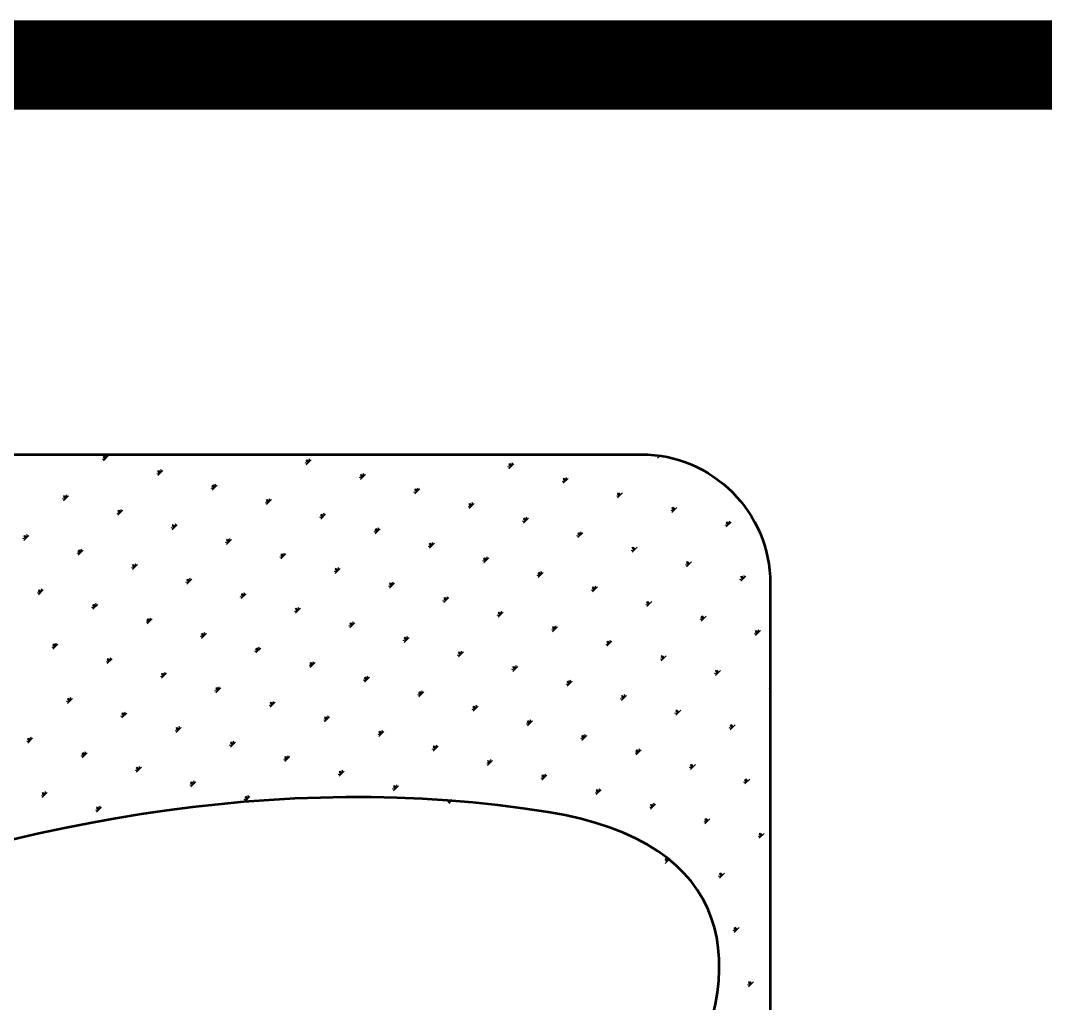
# Model space of a CAD drawing. Extents: x 54907 to 703237, y -798661 to -546661.
# Drawn here: x 250420 to 252142, y -675738 to -674086 of the extents above; entities that cross this region are included whole.
import ezdxf

# ---------------------------------------------------------------- set-up
doc = ezdxf.new("R2010")
doc.units = 0
doc.header["$LTSCALE"] = 1000
doc.header["$MEASUREMENT"] = 0
doc.layers.add('PUB_TITLE', color=4, linetype='Continuous')

msp = doc.modelspace()

# ---------------------------------------------------------------- linework, layer by layer
at = {"layer": 'PUB_TITLE', "color": 4}
for p, q in [((250561.5, -674824.5), (250557.8, -674823.5)), ((250562.5, -674823.4), (250559.2, -674820.1)), ((250563.5, -674822.4), (250559.4, -674818.2)), ((250559.4, -674826.6), (250567.7, -674818.2)), ((250564.6, -674821.3), (250561.2, -674818)), ((250565.6, -674820.3), (250564.7, -674816.6)), ((250902.1, -674831), (250898.5, -674830)), ((250903.2, -674830), (250899.8, -674826.6)), ((250904.2, -674828.9), (250900, -674824.8)), ((250900, -674833.1), (250908.4, -674824.8)), ((250905.2, -674827.9), (250901.9, -674824.6)), ((250906.3, -674826.9), (250905.3, -674823.2)), ((251243.8, -674836.5), (251240.5, -674833.2)), ((251244.9, -674835.5), (251240.7, -674831.3)), ((251240.7, -674839.7), (251249, -674831.3)), ((251245.9, -674834.4), (251242.6, -674831.1)), ((251247, -674833.4), (251246, -674829.8)), ((251490.1, -674821.8), (251494.1, -674817.7)), ((251493.2, -674818.6), (251492, -674817.4)), ((250652.7, -674848.9), (250649.1, -674848)), ((250653.8, -674847.9), (250650.4, -674844.5)), ((250654.8, -674846.8), (250650.6, -674842.7)), ((250650.6, -674851), (250659, -674842.7)), ((250655.9, -674845.8), (250652.5, -674842.5)), ((250656.9, -674844.8), (250655.9, -674841.1)), ((250995.5, -674853.4), (250991.3, -674849.2)), ((250991.3, -674857.6), (250999.7, -674849.2)), ((250996.5, -674852.4), (250993.2, -674849)), ((250997.6, -674851.3), (250996.6, -674847.7)), ((251242.8, -674837.6), (251239.1, -674836.6)), ((250746.1, -674871.3), (250741.9, -674867.1)), ((250741.9, -674875.5), (250750.3, -674867.1)), ((250747.1, -674870.3), (250743.8, -674866.9)), ((250748.2, -674869.2), (250747.2, -674865.6)), ((250993.4, -674855.5), (250989.7, -674854.5)), ((250994.4, -674854.4), (250991.1, -674851.1)), ((251334.1, -674862), (251330.4, -674861.1)), ((251335.1, -674861), (251331.8, -674857.7)), ((251336.1, -674860), (251332, -674855.8)), ((251332, -674864.1), (251340.3, -674855.8)), ((251337.2, -674858.9), (251333.8, -674855.6)), ((251338.2, -674857.9), (251337.3, -674854.2)), ((250496.7, -674889.2), (250492.5, -674885)), ((250492.5, -674893.4), (250500.9, -674885)), ((250497.8, -674888.2), (250494.4, -674884.8)), ((250498.8, -674887.1), (250497.8, -674883.5)), ((250744, -674873.4), (250740.4, -674872.4)), ((250745.1, -674872.3), (250741.7, -674869)), ((251084.7, -674879.9), (251081, -674879)), ((251085.7, -674878.9), (251082.4, -674875.6)), ((251086.8, -674877.9), (251082.6, -674873.7)), ((251082.6, -674882), (251090.9, -674873.7)), ((251087.8, -674876.8), (251084.5, -674873.5)), ((251088.9, -674875.8), (251087.9, -674872.1)), ((251426.4, -674885.5), (251423, -674882.1)), ((251427.4, -674884.4), (251423.2, -674880.2)), ((251423.2, -674888.6), (251431.6, -674880.2)), ((251428.5, -674883.4), (251425.1, -674880)), ((250494.6, -674891.3), (250491, -674890.3)), ((250495.7, -674890.3), (250492.3, -674886.9)), ((250835.3, -674897.8), (250831.6, -674896.9)), ((250836.3, -674896.8), (250833, -674893.5)), ((250837.4, -674895.8), (250833.2, -674891.6)), ((250833.2, -674899.9), (250841.6, -674891.6)), ((250838.4, -674894.7), (250835.1, -674891.4)), ((250839.5, -674893.7), (250838.5, -674890)), ((251177, -674903.4), (251173.7, -674900)), ((251178, -674902.3), (251173.9, -674898.1)), ((251173.9, -674906.5), (251182.2, -674898.1)), ((251179.1, -674901.3), (251175.7, -674897.9)), ((251180.1, -674900.2), (251179.2, -674896.6)), ((251425.3, -674886.5), (251421.7, -674885.5)), ((250585.9, -674915.8), (250582.3, -674914.8)), ((250587, -674914.7), (250583.6, -674911.4)), ((250588, -674913.7), (250583.8, -674909.5)), ((250583.8, -674917.8), (250592.2, -674909.5)), ((250589, -674912.6), (250585.7, -674909.3)), ((250590.1, -674911.6), (250589.1, -674907.9)), ((250927.6, -674921.3), (250924.3, -674917.9)), ((250928.7, -674920.2), (250924.5, -674916)), ((250924.5, -674924.4), (250932.8, -674916)), ((250929.7, -674919.2), (250926.4, -674915.8)), ((250930.7, -674918.1), (250929.8, -674914.5)), ((251176, -674904.4), (251172.3, -674903.4)), ((251516.6, -674911), (251513, -674910)), ((251517.7, -674909.9), (251514.3, -674906.6)), ((251518.7, -674908.9), (251514.5, -674904.7)), ((251514.5, -674913), (251522.9, -674904.7)), ((251519.7, -674907.8), (251516.4, -674904.5)), ((250678.2, -674939.2), (250674.9, -674935.8)), ((250679.3, -674938.1), (250675.1, -674933.9)), ((250675.1, -674942.3), (250683.5, -674933.9)), ((250680.3, -674937.1), (250677, -674933.7)), ((250681.4, -674936), (250680.4, -674932.4)), ((250926.6, -674922.3), (250922.9, -674921.3)), ((251267.2, -674928.9), (251263.6, -674927.9)), ((251268.3, -674927.8), (251264.9, -674924.5)), ((251269.3, -674926.8), (251265.1, -674922.6)), ((251265.1, -674930.9), (251273.5, -674922.6)), ((251270.4, -674925.7), (251267, -674922.4)), ((251271.4, -674924.7), (251270.4, -674921)), ((251607.9, -674935.4), (251604.2, -674934.4)), ((251608.9, -674934.4), (251605.6, -674931)), ((251610, -674933.3), (251605.8, -674929.2)), ((251605.8, -674937.5), (251614.2, -674929.2)), ((251611, -674932.3), (251607.7, -674928.9)), ((251612.1, -674931.2), (251611.1, -674927.6)), ((250428.9, -674957.1), (250425.5, -674953.7)), ((250429.9, -674956), (250425.7, -674951.9)), ((250425.7, -674960.2), (250434.1, -674951.9)), ((250430.9, -674955), (250427.6, -674951.6)), ((250432, -674953.9), (250431, -674950.3)), ((250677.2, -674940.2), (250673.5, -674939.2)), ((251017.9, -674946.8), (251014.2, -674945.8)), ((251018.9, -674945.7), (251015.6, -674942.4)), ((251019.9, -674944.7), (251015.8, -674940.5)), ((251015.8, -674948.9), (251024.1, -674940.5)), ((251021, -674943.6), (251017.6, -674940.3)), ((251022, -674942.6), (251021.1, -674938.9)), ((251358.5, -674953.3), (251354.9, -674952.3)), ((251359.6, -674952.3), (251356.2, -674948.9)), ((251360.6, -674951.2), (251356.4, -674947.1)), ((251356.4, -674955.4), (251364.8, -674947.1)), ((251361.6, -674950.2), (251358.3, -674946.8)), ((251362.7, -674949.1), (251361.7, -674945.5)), ((250427.8, -674958.1), (250424.2, -674957.1)), ((250768.5, -674964.7), (250764.8, -674963.7)), ((250769.5, -674963.6), (250766.2, -674960.3)), ((250770.6, -674962.6), (250766.4, -674958.4)), ((250766.4, -674966.8), (250774.7, -674958.4)), ((250771.6, -674961.5), (250768.3, -674958.2)), ((250772.6, -674960.5), (250771.7, -674956.8)), ((251109.1, -674971.2), (251105.5, -674970.2)), ((251110.2, -674970.2), (251106.8, -674966.8)), ((251111.2, -674969.1), (251107, -674965)), ((251107, -674973.3), (251115.4, -674965)), ((251112.3, -674968.1), (251108.9, -674964.8)), ((251113.3, -674967), (251112.3, -674963.4)), ((251452.9, -674974.6), (251449.6, -674971.3)), ((250519.1, -674982.6), (250515.4, -674981.6)), ((250520.1, -674981.5), (250516.8, -674978.2)), ((250521.2, -674980.5), (250517, -674976.3)), ((250517, -674984.7), (250525.4, -674976.3)), ((250522.2, -674979.4), (250518.9, -674976.1)), ((250523.3, -674978.4), (250522.3, -674974.7)), ((250859.8, -674989.1), (250856.1, -674988.2)), ((250860.8, -674988.1), (250857.5, -674984.7)), ((250861.8, -674987), (250857.7, -674982.9)), ((250857.7, -674991.2), (250866, -674982.9)), ((250862.9, -674986), (250859.5, -674982.7)), ((250863.9, -674985), (250862.9, -674981.3)), ((251204.6, -674991.5), (251203.6, -674987.9)), ((251449.8, -674977.8), (251446.1, -674976.8)), ((251450.8, -674976.7), (251447.5, -674973.4)), ((251451.9, -674975.7), (251447.7, -674971.5)), ((251447.7, -674979.9), (251456.1, -674971.5)), ((250611.4, -675006), (250608.1, -675002.6)), ((250612.5, -675004.9), (250608.3, -675000.8)), ((250608.3, -675009.1), (250616.6, -675000.8)), ((250613.5, -675003.9), (250610.2, -675000.6)), ((250614.5, -675002.9), (250613.6, -674999.2)), ((251200.4, -674995.7), (251196.8, -674994.7)), ((251201.5, -674994.6), (251198.1, -674991.3)), ((251202.5, -674993.6), (251198.3, -674989.4)), ((251198.3, -674997.8), (251206.7, -674989.4)), ((251203.5, -674992.6), (251200.2, -674989.2)), ((251541.1, -675002.2), (251537.4, -675001.3)), ((251542.1, -675001.2), (251538.8, -674997.9)), ((251543.2, -675000.1), (251539, -674996)), ((251539, -675004.3), (251547.3, -674996)), ((251544.2, -674999.1), (251540.9, -674995.8)), ((250610.4, -675007), (250606.7, -675006.1)), ((250951, -675013.6), (250947.4, -675012.6)), ((250952.1, -675012.5), (250948.7, -675009.2)), ((250953.1, -675011.5), (250948.9, -675007.3)), ((250948.9, -675015.7), (250957.3, -675007.3)), ((250954.2, -675010.5), (250950.8, -675007.1)), ((250955.2, -675009.4), (250954.2, -675005.8)), ((251291.7, -675020.1), (251288, -675019.2)), ((251292.7, -675019.1), (251289.4, -675015.8)), ((251293.8, -675018.1), (251289.6, -675013.9)), ((251289.6, -675022.2), (251298, -675013.9)), ((251294.8, -675017), (251291.5, -675013.7)), ((251295.9, -675016), (251294.9, -675012.3)), ((251633.4, -675025.7), (251630.1, -675022.3)), ((251634.4, -675024.6), (251630.3, -675020.4)), ((251630.3, -675028.8), (251638.6, -675020.4)), ((251635.5, -675023.6), (251632.1, -675020.2)), ((251636.5, -675022.5), (251635.6, -675018.9)), ((250701.6, -675031.5), (250698, -675030.5)), ((250702.7, -675030.4), (250699.4, -675027.1)), ((250703.7, -675029.4), (250699.6, -675025.2)), ((250699.6, -675033.6), (250707.9, -675025.2)), ((250704.8, -675028.4), (250701.4, -675025)), ((250705.8, -675027.3), (250704.8, -675023.7)), ((251042.3, -675038), (251038.7, -675037.1)), ((251043.4, -675037), (251040, -675033.7)), ((251044.4, -675036), (251040.2, -675031.8)), ((251040.2, -675040.1), (251048.6, -675031.8)), ((251045.4, -675034.9), (251042.1, -675031.6)), ((251046.5, -675033.9), (251045.5, -675030.2)), ((251385.1, -675042.5), (251380.9, -675038.3)), ((251380.9, -675046.7), (251389.2, -675038.3)), ((251386.1, -675041.5), (251382.8, -675038.1)), ((251387.1, -675040.4), (251386.2, -675036.8)), ((251632.4, -675026.7), (251628.7, -675025.7)), ((250452.3, -675049.4), (250448.6, -675048.4)), ((250453.3, -675048.4), (250450, -675045)), ((250454.4, -675047.3), (250450.2, -675043.1)), ((250450.2, -675051.5), (250458.5, -675043.1)), ((250455.4, -675046.3), (250452.1, -675042.9)), ((250456.4, -675045.2), (250455.5, -675041.6)), ((250792.9, -675056), (250789.3, -675055)), ((250794, -675054.9), (250790.6, -675051.6)), ((250795, -675053.9), (250790.8, -675049.7)), ((250790.8, -675058), (250799.2, -675049.7)), ((250796.1, -675052.8), (250792.7, -675049.5)), ((250797.1, -675051.8), (250796.1, -675048.1)), ((251135.7, -675060.4), (251131.5, -675056.2)), ((251131.5, -675064.6), (251139.9, -675056.2)), ((251136.7, -675059.4), (251133.4, -675056)), ((251137.8, -675058.3), (251136.8, -675054.7)), ((251383, -675044.6), (251379.3, -675043.6)), ((251384, -675043.6), (251380.7, -675040.2)), ((250543.5, -675073.9), (250539.9, -675072.9)), ((250544.6, -675072.8), (250541.3, -675069.5)), ((250545.6, -675071.8), (250541.5, -675067.6)), ((250541.5, -675075.9), (250549.8, -675067.6)), ((250546.7, -675070.7), (250543.3, -675067.4)), ((250547.7, -675069.7), (250546.7, -675066)), ((250886.3, -675078.3), (250882.1, -675074.1)), ((250882.1, -675082.5), (250890.5, -675074.1)), ((250887.3, -675077.3), (250884, -675073.9)), ((250888.4, -675076.2), (250887.4, -675072.6)), ((251133.6, -675062.5), (251129.9, -675061.5)), ((251134.6, -675061.5), (251131.3, -675058.1)), ((251474.3, -675069.1), (251470.6, -675068.1)), ((251475.3, -675068), (251472, -675064.7)), ((251476.3, -675067), (251472.2, -675062.8)), ((251472.2, -675071.1), (251480.5, -675062.8)), ((251477.4, -675065.9), (251474, -675062.6)), ((250638, -675095.2), (250634.6, -675091.8)), ((250639, -675094.1), (250638, -675090.5)), ((250884.2, -675080.4), (250880.6, -675079.4)), ((250885.3, -675079.4), (250881.9, -675076)), ((251224.9, -675087), (251221.2, -675086)), ((251225.9, -675085.9), (251222.6, -675082.6)), ((251227, -675084.9), (251222.8, -675080.7)), ((251222.8, -675089.1), (251231.1, -675080.7)), ((251228, -675083.8), (251224.7, -675080.5)), ((251229, -675082.8), (251228.1, -675079.1)), ((251566.6, -675092.5), (251563.2, -675089.1)), ((251567.6, -675091.4), (251563.4, -675087.3)), ((251563.4, -675095.6), (251571.8, -675087.3)), ((251568.7, -675090.4), (251565.3, -675087)), ((250634.8, -675098.3), (250631.2, -675097.3)), ((250635.9, -675097.3), (250632.5, -675093.9)), ((250636.9, -675096.2), (250632.7, -675092)), ((250632.7, -675100.4), (250641.1, -675092)), ((250975.5, -675104.9), (250971.8, -675103.9)), ((250976.5, -675103.8), (250973.2, -675100.5)), ((250977.6, -675102.8), (250973.4, -675098.6)), ((250973.4, -675107), (250981.8, -675098.6)), ((250978.6, -675101.7), (250975.3, -675098.4)), ((250979.7, -675100.7), (250978.7, -675097)), ((251317.2, -675110.4), (251313.9, -675107)), ((251318.2, -675109.3), (251314.1, -675105.2)), ((251314.1, -675113.5), (251322.4, -675105.2)), ((251319.3, -675108.3), (251315.9, -675104.9)), ((251320.3, -675107.2), (251319.3, -675103.6)), ((251565.5, -675093.5), (251561.9, -675092.5)), ((250726.1, -675122.8), (250722.5, -675121.8)), ((250727.2, -675121.7), (250723.8, -675118.4)), ((250728.2, -675120.7), (250724, -675116.5)), ((250724, -675124.9), (250732.4, -675116.5)), ((250729.2, -675119.6), (250725.9, -675116.3)), ((250730.3, -675118.6), (250729.3, -675114.9)), ((251067.8, -675128.3), (251064.5, -675124.9)), ((251068.9, -675127.2), (251064.7, -675123.1)), ((251064.7, -675131.4), (251073, -675123.1)), ((251069.9, -675126.2), (251066.6, -675122.9)), ((251070.9, -675125.1), (251070, -675121.5)), ((251316.2, -675111.4), (251312.5, -675110.4)), ((251656.8, -675118), (251653.2, -675117)), ((251657.9, -675116.9), (251654.5, -675113.6)), ((251658.9, -675115.9), (251654.7, -675111.7)), ((251654.7, -675120.1), (251663.1, -675111.7)), ((251659.9, -675114.8), (251656.6, -675111.5)), ((251661, -675113.8), (251660, -675110.1)), ((250476.7, -675140.7), (250473.1, -675139.7)), ((250477.8, -675139.6), (250474.4, -675136.3)), ((250478.8, -675138.6), (250474.6, -675134.4)), ((250474.6, -675142.8), (250483, -675134.4)), ((250479.9, -675137.5), (250476.5, -675134.2)), ((250480.9, -675136.5), (250479.9, -675132.8)), ((250818.4, -675146.2), (250815.1, -675142.8)), ((250819.5, -675145.1), (250815.3, -675141)), ((250815.3, -675149.3), (250823.7, -675141)), ((250820.5, -675144.1), (250817.2, -675140.8)), ((250821.6, -675143.1), (250820.6, -675139.4)), ((251066.8, -675129.3), (251063.1, -675128.3)), ((251407.4, -675135.9), (251403.8, -675134.9)), ((251408.5, -675134.8), (251405.1, -675131.5)), ((251409.5, -675133.8), (251405.3, -675129.6)), ((251405.3, -675138), (251413.7, -675129.6)), ((251410.6, -675132.7), (251407.2, -675129.4)), ((251411.6, -675131.7), (251410.6, -675128.1)), ((250570.1, -675163), (250565.9, -675158.9)), ((250565.9, -675167.2), (250574.3, -675158.9)), ((250571.1, -675162), (250567.8, -675158.7)), ((250572.2, -675161), (250571.2, -675157.3)), ((250817.4, -675147.2), (250813.7, -675146.3)), ((251158, -675153.8), (251154.4, -675152.8)), ((251159.1, -675152.7), (251155.8, -675149.4)), ((251160.1, -675151.7), (251156, -675147.5)), ((251156, -675155.9), (251164.3, -675147.5)), ((251161.2, -675150.7), (251157.8, -675147.3)), ((251162.2, -675149.6), (251161.2, -675146)), ((251498.7, -675160.3), (251495.1, -675159.4)), ((251499.8, -675159.3), (251496.4, -675156)), ((251500.8, -675158.2), (251496.6, -675154.1)), ((251496.6, -675162.4), (251505, -675154.1)), ((251501.8, -675157.2), (251498.5, -675153.9)), ((250568, -675165.1), (250564.4, -675164.2)), ((250569.1, -675164.1), (250565.7, -675160.8)), ((250908.7, -675171.7), (250905, -675170.7)), ((250909.7, -675170.6), (250906.4, -675167.3)), ((250910.8, -675169.6), (250906.6, -675165.4)), ((250906.6, -675173.8), (250914.9, -675165.4)), ((250911.8, -675168.6), (250908.5, -675165.2)), ((250912.8, -675167.5), (250911.9, -675163.9)), ((251249.3, -675178.2), (251245.7, -675177.3)), ((251250.4, -675177.2), (251247, -675173.9)), ((251251.4, -675176.2), (251247.2, -675172)), ((251247.2, -675180.3), (251255.6, -675172)), ((251252.5, -675175.1), (251249.1, -675171.8)), ((251253.5, -675174.1), (251252.5, -675170.4)), ((250659.3, -675189.6), (250655.6, -675188.6)), ((250660.3, -675188.5), (250657, -675185.2)), ((250661.4, -675187.5), (250657.2, -675183.3)), ((250657.2, -675191.7), (250665.6, -675183.3)), ((250662.4, -675186.5), (250659.1, -675183.1)), ((250663.5, -675185.4), (250662.5, -675181.8)), ((251001, -675195.1), (250997.7, -675191.8)), ((251002, -675194.1), (250997.9, -675189.9)), ((250997.9, -675198.2), (251006.2, -675189.9)), ((251003.1, -675193), (250999.7, -675189.7)), ((251004.1, -675192), (251003.1, -675188.3)), ((251344.8, -675198.5), (251343.8, -675194.9)), ((251590, -675184.8), (251586.3, -675183.8)), ((251591, -675183.8), (251587.7, -675180.4)), ((251592.1, -675182.7), (251587.9, -675178.5)), ((251587.9, -675186.9), (251596.3, -675178.5)), ((251593.1, -675181.7), (251589.8, -675178.3)), ((250751.6, -675213), (250748.3, -675209.7)), ((250752.7, -675212), (250748.5, -675207.8)), ((250748.5, -675216.1), (250756.8, -675207.8)), ((250753.7, -675210.9), (250750.4, -675207.6)), ((250754.7, -675209.9), (250753.8, -675206.2)), ((250999.9, -675196.1), (250996.3, -675195.2)), ((251340.6, -675202.7), (251337, -675201.7)), ((251341.7, -675201.7), (251338.3, -675198.3)), ((251342.7, -675200.6), (251338.5, -675196.4)), ((251338.5, -675204.8), (251346.9, -675196.4)), ((251343.7, -675199.6), (251340.4, -675196.2)), ((251679.7, -675208.8), (251677.6, -675208.3)), ((251679.7, -675205.6), (251679, -675204.9)), ((251679.7, -675203.6), (251679.2, -675203)), ((251679.2, -675211.3), (251679.7, -675210.8)), ((250502.2, -675230.9), (250498.9, -675227.6)), ((250503.3, -675229.9), (250499.1, -675225.7)), ((250499.1, -675234), (250507.4, -675225.7)), ((250504.3, -675228.8), (250501, -675225.5)), ((250505.4, -675227.8), (250504.4, -675224.1)), ((250750.6, -675214.1), (250746.9, -675213.1)), ((251091.2, -675220.6), (251087.6, -675219.6)), ((251092.3, -675219.6), (251088.9, -675216.2)), ((251093.3, -675218.5), (251089.1, -675214.3)), ((251089.1, -675222.7), (251097.5, -675214.3)), ((251094.4, -675217.5), (251091, -675214.1)), ((251095.4, -675216.4), (251094.4, -675212.8)), ((251431.9, -675227.2), (251428.2, -675226.2)), ((251432.9, -675226.1), (251429.6, -675222.8)), ((251434, -675225.1), (251429.8, -675220.9)), ((251429.8, -675229.2), (251438.2, -675220.9)), ((251435, -675224), (251431.7, -675220.7)), ((251436.1, -675223), (251435.1, -675219.3)), ((250501.2, -675232), (250497.5, -675231)), ((250841.8, -675238.5), (250838.2, -675237.5)), ((250842.9, -675237.5), (250839.5, -675234.1)), ((250843.9, -675236.4), (250839.8, -675232.2)), ((250839.8, -675240.6), (250848.1, -675232.2)), ((250845, -675235.4), (250841.6, -675232)), ((250846, -675234.3), (250845, -675230.7)), ((251182.5, -675245.1), (251178.9, -675244.1)), ((251183.6, -675244), (251180.2, -675240.7)), ((251184.6, -675243), (251180.4, -675238.8)), ((251180.4, -675247.2), (251188.8, -675238.8)), ((251185.6, -675241.9), (251182.3, -675238.6)), ((251186.7, -675240.9), (251185.7, -675237.2)), ((251525.3, -675249.5), (251521.1, -675245.4)), ((251521.1, -675253.7), (251529.4, -675245.4)), ((251526.3, -675248.5), (251523, -675245.1)), ((250592.5, -675256.4), (250588.8, -675255.4)), ((250593.5, -675255.4), (250590.2, -675252)), ((250594.6, -675254.3), (250590.4, -675250.2)), ((250590.4, -675258.5), (250598.7, -675250.2)), ((250595.6, -675253.3), (250592.3, -675249.9)), ((250596.6, -675252.2), (250595.7, -675248.6)), ((250933.1, -675263), (250929.5, -675262)), ((250934.2, -675261.9), (250930.8, -675258.6)), ((250935.2, -675260.9), (250931, -675256.7)), ((250931, -675265.1), (250939.4, -675256.7)), ((250936.3, -675259.8), (250932.9, -675256.5)), ((250937.3, -675258.8), (250936.3, -675255.1)), ((251275.9, -675267.4), (251271.7, -675263.3)), ((251271.7, -675271.6), (251280.1, -675263.3)), ((251276.9, -675266.4), (251273.6, -675263)), ((251278, -675265.3), (251277, -675261.7)), ((251523.2, -675251.6), (251519.5, -675250.6)), ((251524.2, -675250.6), (251520.9, -675247.2)), ((250683.7, -675280.9), (250680.1, -675279.9)), ((250684.8, -675279.8), (250681.4, -675276.5)), ((250685.8, -675278.8), (250681.7, -675274.6)), ((250681.7, -675283), (250690, -675274.6)), ((250686.9, -675277.7), (250683.5, -675274.4)), ((250687.9, -675276.7), (250686.9, -675273)), ((251026.5, -675285.3), (251022.3, -675281.2)), ((251022.3, -675289.5), (251030.7, -675281.2)), ((251027.5, -675284.3), (251024.2, -675281)), ((251028.6, -675283.3), (251027.6, -675279.6)), ((251273.8, -675269.5), (251270.1, -675268.5)), ((251274.8, -675268.5), (251271.5, -675265.1)), ((251614.4, -675276.1), (251610.8, -675275.1)), ((251615.5, -675275), (251612.2, -675271.7)), ((251616.5, -675274), (251612.4, -675269.8)), ((251612.4, -675278.2), (251620.7, -675269.8)), ((251617.6, -675272.9), (251614.2, -675269.6)), ((250434.4, -675298.8), (250430.7, -675297.8)), ((250435.4, -675297.7), (250432.1, -675294.4)), ((250436.5, -675296.7), (250432.3, -675292.5)), ((250432.3, -675300.9), (250440.6, -675292.5)), ((250437.5, -675295.6), (250434.2, -675292.3)), ((250438.5, -675294.6), (250437.6, -675291)), ((250779.2, -675301.2), (250778.2, -675297.5)), ((251024.4, -675287.4), (251020.8, -675286.4)), ((251025.5, -675286.4), (251022.1, -675283)), ((251365.1, -675294), (251361.4, -675293)), ((251366.1, -675292.9), (251362.8, -675289.6)), ((251367.2, -675291.9), (251363, -675287.7)), ((251363, -675296.1), (251371.3, -675287.7)), ((251368.2, -675290.8), (251364.9, -675287.5)), ((251369.2, -675289.8), (251368.3, -675286.2)), ((250529.8, -675319.1), (250528.8, -675315.4)), ((250775, -675305.3), (250771.4, -675304.4)), ((250776.1, -675304.3), (250772.7, -675300.9)), ((250777.1, -675303.2), (250772.9, -675299.1)), ((250772.9, -675307.4), (250781.3, -675299.1)), ((250778.2, -675302.2), (250774.8, -675298.9)), ((251115.7, -675311.9), (251112, -675310.9)), ((251116.7, -675310.8), (251113.4, -675307.5)), ((251117.8, -675309.8), (251113.6, -675305.6)), ((251113.6, -675314), (251122, -675305.6)), ((251118.8, -675308.8), (251115.5, -675305.4)), ((251119.9, -675307.7), (251118.9, -675304.1)), ((251457.4, -675317.4), (251454.1, -675314.1)), ((251458.4, -675316.4), (251454.3, -675312.2)), ((251454.3, -675320.5), (251462.6, -675312.2)), ((251459.5, -675315.3), (251456.1, -675312)), ((251460.5, -675314.3), (251459.5, -675310.6)), ((250525.6, -675323.2), (250522, -675322.3)), ((250526.7, -675322.2), (250523.3, -675318.9)), ((250527.7, -675321.1), (250523.6, -675317)), ((250523.6, -675325.3), (250531.9, -675317)), ((250528.8, -675320.1), (250525.4, -675316.8)), ((250866.3, -675329.8), (250862.7, -675328.8)), ((250867.3, -675328.7), (250864, -675325.4)), ((250868.4, -675327.7), (250864.2, -675323.5)), ((250864.2, -675331.9), (250872.6, -675323.5)), ((250869.4, -675326.7), (250866.1, -675323.3)), ((250870.5, -675325.6), (250869.5, -675322)), ((251208, -675335.3), (251204.7, -675332)), ((251209.1, -675334.3), (251204.9, -675330.1)), ((251204.9, -675338.4), (251213.2, -675330.1)), ((251210.1, -675333.2), (251206.8, -675329.9)), ((251211.1, -675332.2), (251210.2, -675328.5)), ((251456.3, -675318.4), (251452.7, -675317.5)), ((250616.9, -675347.7), (250613.3, -675346.7)), ((250618, -675346.7), (250614.6, -675343.3)), ((250619, -675345.6), (250614.8, -675341.4)), ((250614.8, -675349.8), (250623.2, -675341.4)), ((250620.1, -675344.6), (250616.7, -675341.2)), ((250621.1, -675343.5), (250620.1, -675339.9)), ((250958.6, -675353.2), (250955.3, -675349.9)), ((250959.7, -675352.2), (250955.5, -675348)), ((250955.5, -675356.3), (250963.8, -675348)), ((250960.7, -675351.1), (250957.4, -675347.8)), ((250961.8, -675350.1), (250960.8, -675346.4)), ((251207, -675336.3), (251203.3, -675335.4)), ((251547.6, -675342.9), (251544, -675341.9)), ((251548.7, -675341.9), (251545.3, -675338.5)), ((251549.7, -675340.8), (251545.5, -675336.6)), ((251545.5, -675345), (251553.9, -675336.6)), ((251550.8, -675339.8), (251547.4, -675336.4)), ((250710.3, -675370.1), (250706.1, -675365.9)), ((250706.1, -675374.2), (250714.5, -675365.9)), ((250711.3, -675369), (250708, -675365.7)), ((250712.4, -675368), (250711.4, -675364.3)), ((250957.6, -675354.2), (250953.9, -675353.3)), ((251298.2, -675360.8), (251294.6, -675359.8)), ((251299.3, -675359.8), (251295.9, -675356.4)), ((251300.3, -675358.7), (251296.2, -675354.5)), ((251296.2, -675362.9), (251304.5, -675354.5)), ((251301.4, -675357.7), (251298, -675354.3)), ((251302.4, -675356.6), (251301.4, -675353)), ((251638.9, -675367.4), (251635.3, -675366.4)), ((251640, -675366.3), (251636.6, -675363)), ((251641, -675365.3), (251636.8, -675361.1)), ((251636.8, -675369.4), (251645.2, -675361.1)), ((251642, -675364.2), (251638.7, -675360.9)), ((250460.9, -675388), (250456.7, -675383.8)), ((250456.7, -675392.1), (250465.1, -675383.8)), ((250462, -675386.9), (250458.6, -675383.6)), ((250463, -675385.9), (250462, -675382.2)), ((250708.2, -675372.2), (250704.6, -675371.2)), ((250709.2, -675371.1), (250705.9, -675367.8)), ((251048.9, -675378.7), (251045.2, -675377.7)), ((251049.9, -675377.7), (251046.6, -675374.3)), ((251051, -675376.6), (251046.8, -675372.4)), ((251046.8, -675380.8), (251055.1, -675372.4)), ((251052, -675375.6), (251048.7, -675372.2)), ((251053, -675374.5), (251052.1, -675370.9)), ((251389.5, -675385.3), (251385.9, -675384.3)), ((251390.6, -675384.2), (251387.2, -675380.9)), ((251391.6, -675383.2), (251387.4, -675379)), ((251387.4, -675387.3), (251395.8, -675379)), ((251392.7, -675382.1), (251389.3, -675378.8)), ((251393.7, -675381.1), (251392.7, -675377.4)), ((250458.8, -675390.1), (250455.2, -675389.1)), ((250459.9, -675389), (250456.5, -675385.7)), ((250799.5, -675396.6), (250795.8, -675395.6)), ((250800.5, -675395.6), (250797.2, -675392.2)), ((250801.6, -675394.5), (250797.4, -675390.3)), ((250797.4, -675398.7), (250805.7, -675390.3)), ((250802.6, -675393.5), (250799.3, -675390.1)), ((250803.7, -675392.4), (250802.7, -675388.8)), ((251141.2, -675402.1), (251137.8, -675398.8)), ((251142.2, -675401.1), (251138.1, -675396.9)), ((251143.3, -675400), (251139.9, -675396.7)), ((251144, -675397.7), (251143.3, -675395.3)), ((251145.5, -675397.8), (251146.4, -675396.9)), ((250550.1, -675414.5), (250546.5, -675413.5)), ((250551.1, -675413.5), (250547.8, -675410.1)), ((250552.2, -675412.4), (250548, -675408.3)), ((250548, -675416.6), (250556.4, -675408.3)), ((250553.2, -675411.4), (250549.9, -675408)), ((250554.3, -675410.3), (250553.3, -675406.7)), ((251480.8, -675409.7), (251477.2, -675408.7)), ((251481.9, -675408.7), (251478.5, -675405.3)), ((251482.9, -675407.6), (251478.7, -675403.5)), ((251478.7, -675411.8), (251487.1, -675403.5)), ((251483.9, -675406.6), (251480.6, -675403.2)), ((251485, -675405.5), (251484, -675401.9)), ((251572.1, -675434.2), (251568.4, -675433.2)), ((251573.1, -675433.1), (251569.8, -675429.8)), ((251574.2, -675432.1), (251570, -675427.9)), ((251570, -675436.3), (251578.4, -675427.9)), ((251575.2, -675431), (251571.9, -675427.7)), ((251665.5, -675456.5), (251661.3, -675452.4)), ((251661.3, -675460.7), (251669.6, -675452.4)), ((251666.5, -675455.5), (251663.2, -675452.2)), ((251663.4, -675458.6), (251659.7, -675457.7)), ((251664.4, -675457.6), (251661.1, -675454.3)), ((251506.3, -675500), (251503, -675496.6)), ((251507.4, -675498.9), (251503.2, -675494.7)), ((251503.2, -675503.1), (251511.5, -675494.7)), ((251508.4, -675497.9), (251505.1, -675494.5)), ((251509.4, -675496.8), (251508.5, -675493.2)), ((251597.6, -675524.4), (251594.2, -675521.1)), ((251598.6, -675523.4), (251594.5, -675519.2)), ((251594.5, -675527.5), (251602.8, -675519.2)), ((251599.7, -675522.3), (251596.3, -675519)), ((251596.5, -675525.5), (251592.9, -675524.5)), ((251621, -675616.7), (251617.4, -675615.8)), ((251622, -675615.7), (251618.7, -675612.4)), ((251623.1, -675614.6), (251618.9, -675610.5)), ((251618.9, -675618.8), (251627.3, -675610.5)), ((251624.1, -675613.6), (251620.8, -675610.3)), ((251645.5, -675708), (251641.8, -675707)), ((251646.5, -675707), (251643.2, -675703.6)), ((251647.5, -675705.9), (251643.4, -675701.8)), ((251643.4, -675710.1), (251651.7, -675701.8)), ((251648.6, -675704.9), (251645.3, -675701.5))]:
    msp.add_line(p, q, dxfattribs=at)
at = {"layer": 'PUB_TITLE', "const_width": 150}
msp.add_lwpolyline([(58806.6, -734161.4), (254256.6, -734161.4), (254256.6, -674161.4), (58806.6, -674161.4)], close=True, dxfattribs=at)
at = {"layer": 'PUB_TITLE', "color": 4, "const_width": 52.8}
msp.add_lwpolyline([(246408.6, -681792.1), (254256.6, -681792.1), (254256.6, -674161.4), (246408.6, -674161.4)], close=True, dxfattribs=at)
at = {"layer": 'PUB_TITLE', "color": 4, "lineweight": 53}
for points, knots in [([(248898.2, -676215.1), (248898.2, -675625.2), (248898.2, -675032.2), (248898.2, -675032.2), (248898.2, -674913), (248995.7, -674815.5), (249115, -674815.5), (249115, -674815.5), (251463, -674815.5), (251463, -674815.5), (251582.2, -674815.5), (251679.7, -674913), (251679.7, -675032.2), (251679.7, -675032.2), (251679.7, -675510.9), (251679.7, -676036)], [6.497483, 6.497483, 6.497483, 6.497483, 7, 7, 7, 8, 8, 8, 9, 9, 9, 10, 10, 10, 10.451509, 10.451509, 10.451509, 10.451509]), ([(251306.6, -675416.9), (251932.9, -675517.5), (251434.1, -676249.2), (250782.5, -676528.3), (251242.3, -676206.1), (251544.3, -675600), (250749.7, -675797.8), (250749.7, -675797.8), (250630.2, -676598.8), (250630.2, -676598.8), (250308.1, -676749.2), (250076.9, -676786.8), (249927.5, -676768), (249927.5, -676768), (250037.1, -675915.3), (250037.1, -675915.3), (249494.1, -675917.8), (248789.5, -676337.3), (248698.6, -676373.2), (249429, -675766.8), (250408.8, -675272.7), (251306.6, -675416.9)], [0, 0, 0, 0, 1, 1, 1, 2, 2, 2, 3, 3, 3, 4, 4, 4, 5, 5, 5, 6, 6, 6, 7, 7, 7, 7])]:
    msp.add_open_spline(points, degree=3, knots=knots, dxfattribs=at)

doc.saveas('drawing.dxf')
